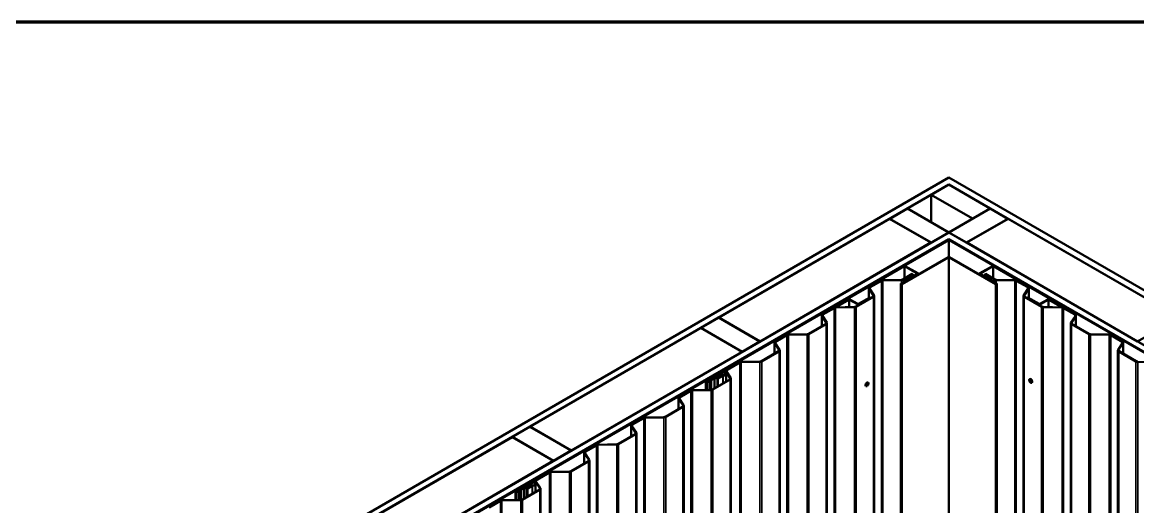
# Model space of a CAD drawing. Header units: inches. Extents: x 0.6 to 33.4, y 0.6 to 21.4.
# Drawn here: x 22.28 to 28.96, y 18.5 to 21.4 of the extents above; entities that cross this region are included whole.
import ezdxf

# ---------------------------------------------------------------- set-up
doc = ezdxf.new("R2010")
doc.units = ezdxf.units.IN
doc.header["$LTSCALE"] = 2
doc.header["$MEASUREMENT"] = 0
for name, color, linetype, lineweight in [('Border (ANSI)', 7, 'Continuous', 70), ('Visible (ANSI)', 7, 'Continuous', 50), ('Visible Narrow (ANSI)', 7, 'Continuous', 35)]:
    doc.layers.add(name, color=color, linetype=linetype, lineweight=lineweight)

# ---------------------------------------------------------------- blocks, each defined once
blk = doc.blocks.new('Borders ATAS A Border')
at = {"layer": 'Border (ANSI)'}
blk.add_line((16.7, 10.7), (0.3, 10.7), dxfattribs=at)

msp = doc.modelspace()

# ---------------------------------------------------------------- linework, layer by layer
at = {"layer": 'Visible (ANSI)'}
for p, q in [((23.26525, 17.83654), (27.82751, 20.47056)), ((27.82751, 20.47056), (32.38976, 17.83654)), ((27.82751, 20.42973), (23.30061, 17.81613)), ((27.72144, 20.36768), (27.82751, 20.42891)), ((32.3544, 17.81613), (27.82751, 20.42973)), ((27.82751, 20.42891), (27.82751, 20.42973)), ((27.82751, 20.42891), (28.07499, 20.28603)), ((27.96893, 20.22479), (27.72144, 20.36768)), ((27.72144, 20.20356), (27.72144, 20.36768)), ((27.47325, 20.22438), (27.57931, 20.28562)), ((27.57931, 20.28562), (27.8268, 20.14273)), ((27.82821, 20.14273), (28.0757, 20.28562)), ((28.07499, 20.28603), (27.96893, 20.22479)), ((28.07499, 20.28521), (28.07499, 20.28603)), ((28.0757, 20.28562), (28.18177, 20.22438)), ((26.44865, 19.63283), (27.47254, 20.22397)), ((27.47254, 20.22397), (27.72003, 20.08109)), ((27.72073, 20.0815), (27.47325, 20.22438)), ((27.47325, 20.22357), (27.47325, 20.22438)), ((28.18177, 20.22438), (27.93428, 20.0815)), ((27.93499, 20.08109), (28.18247, 20.22397)), ((27.96893, 20.22397), (27.96893, 20.22479)), ((28.18177, 20.22357), (28.18177, 20.22438)), ((28.18247, 20.22397), (29.20636, 19.63283)), ((23.54951, 17.67242), (27.82751, 20.14232)), ((27.8268, 20.14273), (27.72073, 20.0815)), ((27.8268, 20.14192), (27.8268, 20.14273)), ((27.82751, 20.14232), (32.1055, 17.67242)), ((27.82821, 20.14192), (27.82821, 20.14273)), ((27.93428, 20.0815), (27.82821, 20.14273)), ((27.82751, 20.1015), (23.58487, 17.65201)), ((27.82185, 20.09742), (23.58557, 17.6516)), ((23.5884, 17.64997), (27.82468, 20.09578)), ((27.72003, 20.08109), (26.69614, 19.48994)), ((27.72003, 20.08027), (27.72003, 20.08109)), ((27.72073, 20.08068), (27.72073, 20.0815)), ((32.07015, 17.65201), (27.82751, 20.1015)), ((27.82751, 20.09877), (27.82751, 20.1015)), ((27.83033, 20.09578), (32.06661, 17.64997)), ((32.06944, 17.6516), (27.83316, 20.09742)), ((27.93428, 20.08068), (27.93428, 20.0815)), ((27.93499, 20.08027), (27.93499, 20.08109)), ((28.95888, 19.48994), (27.93499, 20.08109)), ((27.82298, 19.99429), (27.54579, 19.83426)), ((27.82524, 19.99299), (27.54806, 19.83295)), ((28.10695, 19.83295), (27.82977, 19.99299)), ((28.10922, 19.83426), (27.83203, 19.99429)), ((27.5576, 19.94077), (27.36767, 19.83112)), ((27.55987, 19.93947), (27.36994, 19.82981)), ((27.63942, 19.89615), (27.56439, 19.93947)), ((27.64168, 19.89746), (27.56665, 19.94077)), ((28.08836, 19.94077), (28.01333, 19.89746)), ((28.09062, 19.93947), (28.0156, 19.89615)), ((28.28507, 19.82981), (28.09515, 19.93947)), ((28.28734, 19.83112), (28.09741, 19.94077)), ((27.42108, 19.85427), (27.35304, 19.81499)), ((27.35516, 19.81377), (27.4232, 19.85305)), ((27.5443, 19.85916), (27.4315, 19.85689)), ((27.4316, 19.85516), (27.5444, 19.85743)), ((27.54127, 19.83687), (27.63942, 19.89354)), ((27.54353, 19.83557), (27.64168, 19.89223)), ((27.60859, 19.89354), (27.5527, 19.86127)), ((27.55482, 19.86005), (27.61071, 19.89231)), ((27.61071, 19.89231), (27.60859, 19.89354)), ((27.61071, 19.87696), (27.61071, 19.89231)), ((27.64355, 19.8907), (27.64355, 19.89484)), ((28.01146, 19.8907), (28.01146, 19.89484)), ((28.01333, 19.89223), (28.11148, 19.83557)), ((28.0156, 19.89354), (28.11374, 19.83687)), ((28.04643, 19.89354), (28.0443, 19.89231)), ((28.0443, 19.89231), (28.0443, 19.87696)), ((28.0443, 19.89231), (28.10019, 19.86005)), ((28.04643, 19.89354), (28.10231, 19.86127)), ((28.11061, 19.85743), (28.22341, 19.85516)), ((28.11071, 19.85916), (28.22351, 19.85689)), ((28.23181, 19.85305), (28.29985, 19.81377)), ((28.23393, 19.85427), (28.30197, 19.81499)), ((27.36254, 19.82815), (27.0811, 19.66566)), ((27.08336, 19.66436), (27.3648, 19.82684)), ((27.3485, 19.75007), (27.3485, 19.80866)), ((27.34953, 19.80546), (27.37616, 19.7654)), ((27.37896, 19.76602), (27.35233, 19.80608)), ((27.37044, 19.82923), (27.36706, 19.82923)), ((27.36706, 19.82739), (27.37044, 19.82739)), ((27.36994, 19.82981), (27.36767, 19.83112)), ((27.36767, 19.83112), (27.36767, 19.82923)), ((27.36994, 19.82981), (27.36994, 19.82923)), ((27.39781, 19.84427), (27.3727, 19.82977)), ((27.37497, 19.82847), (27.40008, 19.84297)), ((27.40008, 19.84297), (27.39781, 19.84427)), ((27.40008, 19.84215), (27.40008, 19.84297)), ((27.53986, 19.83491), (27.53986, 14.93593)), ((28.11515, 19.83491), (28.11515, 14.93593)), ((28.25494, 19.84297), (28.2572, 19.84427)), ((28.28005, 19.82847), (28.25494, 19.84297)), ((28.25494, 19.84297), (28.25494, 19.84215)), ((28.28231, 19.82977), (28.2572, 19.84427)), ((28.30268, 19.80608), (28.27605, 19.76602)), ((28.30548, 19.80546), (28.27885, 19.7654)), ((28.28795, 19.82923), (28.28457, 19.82923)), ((28.28795, 19.82739), (28.28457, 19.82739)), ((28.28507, 19.82981), (28.28734, 19.83112)), ((28.28507, 19.82981), (28.28507, 19.82923)), ((28.28734, 19.82923), (28.28734, 19.83112)), ((28.57165, 19.66436), (28.29021, 19.82684)), ((28.57391, 19.66566), (28.29247, 19.82815)), ((28.30651, 19.80866), (28.30651, 19.75007)), ((27.15994, 19.70244), (27.22612, 19.74066)), ((27.1622, 19.70114), (27.22839, 19.73935)), ((27.23291, 19.73935), (27.27916, 19.71265)), ((27.23517, 19.74066), (27.28142, 19.71396)), ((27.37333, 19.75771), (27.26986, 19.69797)), ((27.27198, 19.69675), (27.37545, 19.75649)), ((27.28595, 19.71396), (27.35439, 19.75347)), ((27.28821, 19.71265), (27.35666, 19.75217)), ((27.35439, 19.75347), (27.35666, 19.75217)), ((27.35666, 19.75217), (27.35666, 19.74809)), ((27.37999, 19.76282), (27.37999, 14.86384)), ((28.27502, 14.86384), (28.27502, 19.76282)), ((28.27956, 19.75649), (28.38303, 19.69675)), ((28.28168, 19.75771), (28.38515, 19.69797)), ((28.30062, 19.75347), (28.29836, 19.75217)), ((28.29836, 19.75217), (28.3668, 19.71265)), ((28.29836, 19.74809), (28.29836, 19.75217)), ((28.36907, 19.71396), (28.30062, 19.75347)), ((28.41984, 19.74066), (28.37359, 19.71396)), ((28.37585, 19.71265), (28.4221, 19.73935)), ((28.42663, 19.73935), (28.49281, 19.70114)), ((28.49507, 19.70244), (28.42889, 19.74066)), ((27.13824, 19.69097), (27.0702, 19.65169)), ((27.07232, 19.65047), (27.14036, 19.68975)), ((27.0811, 19.66566), (27.0811, 19.65799)), ((27.08336, 19.66436), (27.0811, 19.66566)), ((27.08336, 19.65929), (27.08336, 19.66436)), ((27.26146, 19.69586), (27.14866, 19.69359)), ((27.14876, 19.69186), (27.26156, 19.69413)), ((27.15994, 19.70244), (27.1622, 19.70114)), ((27.15994, 19.70244), (27.15994, 19.69382)), ((27.1622, 19.69386), (27.1622, 19.70114)), ((28.39345, 19.69413), (28.50625, 19.69186)), ((28.39355, 19.69586), (28.50636, 19.69359)), ((28.49507, 19.70244), (28.49281, 19.70114)), ((28.49281, 19.70114), (28.49281, 19.69386)), ((28.49507, 19.69382), (28.49507, 19.70244)), ((28.51465, 19.68975), (28.58269, 19.65047)), ((28.51678, 19.69097), (28.58481, 19.65169)), ((28.57165, 19.66436), (28.57391, 19.66566)), ((28.57165, 19.66436), (28.57165, 19.65929)), ((28.57391, 19.65799), (28.57391, 19.66566)), ((26.34187, 19.57118), (26.44794, 19.63242)), ((26.44794, 19.63242), (26.69543, 19.48954)), ((26.69614, 19.48994), (26.44865, 19.63283)), ((26.44865, 19.63201), (26.44865, 19.63283)), ((27.09049, 19.59441), (26.98702, 19.53467)), ((26.98914, 19.53345), (27.09261, 19.59319)), ((27.06566, 19.58008), (27.06566, 19.64536)), ((27.06669, 19.64216), (27.09332, 19.6021)), ((27.09612, 19.60272), (27.06949, 19.64278)), ((27.09715, 19.59952), (27.09715, 14.70054)), ((28.55786, 14.70054), (28.55786, 19.59952)), ((28.58552, 19.64278), (28.55889, 19.60272)), ((28.58833, 19.64216), (28.56169, 19.6021)), ((28.5624, 19.59319), (28.66587, 19.53345)), ((28.56452, 19.59441), (28.66799, 19.53467)), ((28.58935, 19.64536), (28.58935, 19.58008)), ((29.20636, 19.63283), (28.95888, 19.48994)), ((25.31728, 18.97963), (26.34117, 19.57078)), ((26.34117, 19.57078), (26.58865, 19.42789)), ((26.58936, 19.4283), (26.34187, 19.57118)), ((26.34187, 19.57037), (26.34187, 19.57118)), ((26.85539, 19.52768), (26.78735, 19.48839)), ((26.78948, 19.48717), (26.85751, 19.52645)), ((26.97861, 19.53257), (26.86581, 19.53029)), ((26.86592, 19.52856), (26.97872, 19.53083)), ((28.67629, 19.53083), (28.78909, 19.52856)), ((28.6764, 19.53257), (28.7892, 19.53029)), ((28.7975, 19.52645), (28.86554, 19.48717)), ((28.79962, 19.52768), (28.86766, 19.48839)), ((26.69543, 19.48954), (26.58936, 19.4283)), ((26.69543, 19.48872), (26.69543, 19.48954)), ((26.69614, 19.48913), (26.69614, 19.48994)), ((26.78281, 19.41678), (26.78281, 19.48207)), ((26.78384, 19.47886), (26.81048, 19.4388)), ((26.81328, 19.43942), (26.78664, 19.47948)), ((28.86837, 19.47948), (28.84174, 19.43942)), ((28.87117, 19.47886), (28.84454, 19.4388)), ((28.8722, 19.48207), (28.8722, 19.41678)), ((28.95888, 19.48913), (28.95888, 19.48994)), ((26.58865, 19.42789), (25.56476, 18.83675)), ((26.58865, 19.42707), (26.58865, 19.42789)), ((26.58936, 19.42748), (26.58936, 19.4283)), ((26.80764, 19.43111), (26.70417, 19.37138)), ((26.7063, 19.37015), (26.80977, 19.42989)), ((26.81431, 19.43622), (26.81431, 14.53724)), ((28.84071, 14.53724), (28.84071, 19.43622)), ((28.84525, 19.42989), (28.94872, 19.37015)), ((28.84737, 19.43111), (28.95084, 19.37138)), ((26.57255, 19.36438), (26.37341, 19.2494)), ((26.37553, 19.24818), (26.57467, 19.36315)), ((26.69577, 19.36927), (26.58297, 19.36699)), ((26.58307, 19.36526), (26.69588, 19.36754)), ((28.95914, 19.36754), (29.07194, 19.36526)), ((26.38969, 19.25374), (26.37779, 19.24687)), ((26.37992, 19.24565), (26.39181, 19.25251)), ((26.39477, 19.25784), (26.39002, 19.25396)), ((26.39246, 19.25296), (26.39722, 19.25684)), ((26.40292, 19.26141), (26.3962, 19.25866)), ((26.39794, 19.25725), (26.40465, 19.26)), ((26.41859, 19.27043), (26.40331, 19.2616)), ((26.40543, 19.26038), (26.42072, 19.2692)), ((26.5151, 19.26221), (26.41163, 19.20248)), ((26.41375, 19.20125), (26.51722, 19.26099)), ((26.42467, 19.27483), (26.42467, 19.27161)), ((26.42477, 19.26983), (26.43827, 19.26774)), ((26.43905, 19.26942), (26.42555, 19.2715)), ((26.48335, 19.31043), (26.42678, 19.27777)), ((26.4289, 19.27654), (26.48547, 19.3092)), ((26.44278, 19.2724), (26.43187, 19.2724)), ((26.43187, 19.27067), (26.44278, 19.27067)), ((26.44278, 19.2724), (26.44278, 19.27067)), ((26.44278, 19.27067), (26.44278, 19.26994)), ((26.47044, 19.28591), (26.44291, 19.27001)), ((26.44503, 19.26879), (26.47256, 19.28468)), ((26.49228, 19.28692), (26.47468, 19.28692)), ((26.47468, 19.28519), (26.49228, 19.28519)), ((26.49228, 19.28519), (26.49228, 19.28692)), ((26.49228, 19.24904), (26.49228, 19.28519)), ((26.49236, 19.30836), (26.51793, 19.2699)), ((26.52073, 19.27052), (26.49516, 19.30898)), ((26.52176, 19.26732), (26.52176, 14.36834)), ((28.31155, 19.26391), (28.31226, 19.26432)), ((26.28001, 19.19548), (26.21197, 19.15619)), ((26.21409, 19.15497), (26.28213, 19.19425)), ((26.40323, 19.20037), (26.29043, 19.19809)), ((26.29053, 19.19636), (26.40333, 19.19863)), ((26.37206, 19.19974), (26.37206, 19.24753)), ((27.33096, 19.22185), (27.33025, 19.22226)), ((27.34346, 19.2435), (27.34275, 19.24391)), ((28.32405, 19.24226), (28.32476, 19.24267)), ((26.20743, 19.08458), (26.20743, 19.14987)), ((26.20846, 19.14666), (26.23509, 19.1066)), ((26.23789, 19.10722), (26.21126, 19.14728)), ((26.23226, 19.09891), (26.12879, 19.03918)), ((26.13091, 19.03795), (26.23438, 19.09769)), ((26.23892, 19.10402), (26.23892, 14.20504)), ((25.92458, 18.92128), (25.92458, 18.98657)), ((25.92561, 18.98336), (25.95225, 18.9433)), ((25.95505, 18.94393), (25.92842, 18.98398)), ((25.99716, 19.03218), (25.92912, 18.99289)), ((25.93125, 18.99167), (25.99928, 19.03095)), ((26.12039, 19.03707), (26.00758, 19.03479)), ((26.00769, 19.03306), (26.12049, 19.03534)), ((24.18591, 18.32644), (25.2098, 18.91758)), ((25.2098, 18.91758), (25.45728, 18.77469)), ((25.2105, 18.91799), (25.31657, 18.97922)), ((25.45799, 18.7751), (25.2105, 18.91799)), ((25.2105, 18.91717), (25.2105, 18.91799)), ((25.31657, 18.97922), (25.56406, 18.83634)), ((25.56476, 18.83675), (25.31728, 18.97963)), ((25.31728, 18.97882), (25.31728, 18.97963)), ((25.94942, 18.93561), (25.84595, 18.87588)), ((25.84807, 18.87465), (25.95154, 18.93439)), ((25.95608, 18.94072), (25.95608, 14.04174)), ((25.71432, 18.86888), (25.64628, 18.8296)), ((25.6484, 18.82837), (25.71644, 18.86765)), ((25.83754, 18.87377), (25.72474, 18.87149)), ((25.72484, 18.86976), (25.83765, 18.87204)), ((25.56406, 18.83634), (25.45799, 18.7751)), ((25.56406, 18.83552), (25.56406, 18.83634)), ((25.56476, 18.83593), (25.56476, 18.83675)), ((25.64174, 18.75798), (25.64174, 18.82327)), ((25.64277, 18.82006), (25.6694, 18.78001)), ((25.6722, 18.78063), (25.64557, 18.82068)), ((25.45728, 18.77469), (24.43339, 18.18355)), ((25.45728, 18.77388), (25.45728, 18.77469)), ((25.45799, 18.77428), (25.45799, 18.7751)), ((25.66657, 18.77232), (25.5631, 18.71258)), ((25.56522, 18.71135), (25.66869, 18.77109)), ((25.67323, 18.77742), (25.67323, 13.87844)), ((25.43148, 18.70558), (25.23234, 18.5906)), ((25.23446, 18.58938), (25.4336, 18.70435)), ((25.34228, 18.65163), (25.28571, 18.61897)), ((25.28783, 18.61774), (25.3444, 18.6504)), ((25.35129, 18.64956), (25.37686, 18.6111)), ((25.37966, 18.61173), (25.35409, 18.65018)), ((25.5547, 18.71047), (25.4419, 18.70819)), ((25.442, 18.70646), (25.5548, 18.70874)), ((25.23099, 18.54094), (25.23099, 18.58873)), ((25.24862, 18.59494), (25.23672, 18.58807)), ((25.23884, 18.58685), (25.25074, 18.59372)), ((25.2537, 18.59904), (25.24894, 18.59516)), ((25.25139, 18.59416), (25.25615, 18.59804)), ((25.26185, 18.60261), (25.25513, 18.59987)), ((25.25686, 18.59845), (25.26358, 18.6012)), ((25.27752, 18.61163), (25.26223, 18.6028)), ((25.26436, 18.60158), (25.27964, 18.6104)), ((25.37403, 18.60342), (25.27056, 18.54368)), ((25.27268, 18.54245), (25.37615, 18.60219)), ((25.2836, 18.61603), (25.2836, 18.61281)), ((25.2837, 18.61103), (25.2972, 18.60894)), ((25.29797, 18.61062), (25.28448, 18.61271)), ((25.3017, 18.61361), (25.2908, 18.61361)), ((25.2908, 18.61187), (25.3017, 18.61187)), ((25.3017, 18.61361), (25.3017, 18.61187)), ((25.3017, 18.61187), (25.3017, 18.61114)), ((25.32936, 18.62711), (25.30184, 18.61122)), ((25.30396, 18.60999), (25.33149, 18.62588)), ((25.3512, 18.62812), (25.33361, 18.62812)), ((25.33361, 18.62639), (25.3512, 18.62639)), ((25.3512, 18.62639), (25.3512, 18.62812)), ((25.3512, 18.59024), (25.3512, 18.62639)), ((25.38069, 18.60852), (25.38069, 13.70954)), ((25.13893, 18.53668), (25.0709, 18.4974)), ((25.07302, 18.49617), (25.14106, 18.53545)), ((25.26216, 18.54157), (25.14935, 18.53929)), ((25.14946, 18.53756), (25.26226, 18.53984))]:
    msp.add_line(p, q, dxfattribs=at)
for centre, major_axis, start_param, end_param in [((27.82751, 20.09415), (-0.008, 0), 3.9269908, 5.4977871), ((27.82751, 20.09415), (0.004, 0), 0.7853982, 2.3561945), ((27.82751, 19.99168), (-0.0064, 0), 3.9269908, 5.4977871), ((27.82751, 19.99168), (-0.0032, 0), 3.9269908, 5.4977871), ((27.56213, 19.93816), (-0.0064, 0), 3.9269908, 5.4977871), ((27.56213, 19.93816), (-0.0032, 0), 3.9269908, 5.4977871), ((28.09288, 19.93816), (-0.0064, 0), 3.9269908, 5.4977871), ((28.09288, 19.93816), (-0.0032, 0), 3.9269908, 5.4977871), ((27.43204, 19.84795), (-0.0155, 0), 4.7472956, 5.4977871), ((27.43204, 19.84795), (0.0125, 0), 1.6057029, 2.3561945), ((27.54386, 19.86638), (-0.0125, 0), 1.6057029, 2.3561945), ((27.54386, 19.86638), (0.0155, 0), 4.7472956, 5.4977871), ((27.63715, 19.89484), (0.0032, 0), 5.4977871, 7.0685835), ((27.63715, 19.89484), (0.0064, 0), 5.4977871, 7.0685835), ((28.01786, 19.89484), (-0.0064, 0), 5.4977871, 7.0685835), ((28.01786, 19.89484), (-0.0032, 0), 5.4977871, 7.0685835), ((28.11115, 19.86638), (0.0155, 0), 3.9269908, 4.6774824), ((28.11115, 19.86638), (0.0125, 0), 3.9269908, 4.6774824), ((28.22297, 19.84795), (0.0125, 0), 0.7853982, 1.5358897), ((28.22297, 19.84795), (0.0155, 0), 0.7853982, 1.5358897), ((27.364, 19.80866), (-0.0155, 0), 5.4977871, 6.6497045), ((27.364, 19.80866), (-0.0125, 0), 5.4977871, 6.6497045), ((27.36706, 19.82554), (-0.0064, 0), 4.712389, 5.4977871), ((27.36706, 19.82554), (0.0032, 0), 1.5707963, 2.3561945), ((27.37044, 19.83108), (-0.0032, 0), 1.5707963, 2.3561945), ((27.37044, 19.83108), (0.0064, 0), 4.712389, 5.4977871), ((27.54466, 19.83491), (-0.0048, 0), 5.4977871, 8.6393798), ((27.54466, 19.83491), (-0.0016, 0), 5.4977871, 8.6393798), ((28.11035, 19.83491), (0.0048, 0), 3.9269908, 7.0685835), ((28.11035, 19.83491), (0.0016, 0), 3.9269908, 7.0685835), ((28.28457, 19.83108), (-0.0064, 0), 0.7853982, 1.5707963), ((28.28457, 19.83108), (-0.0032, 0), 0.7853982, 1.5707963), ((28.28795, 19.82554), (-0.0064, 0), 3.9269908, 4.712389), ((28.28795, 19.82554), (-0.0032, 0), 3.9269908, 4.712389), ((28.29101, 19.80866), (0.0125, 0), 5.9166662, 7.0685835), ((28.29101, 19.80866), (0.0155, 0), 5.9166662, 7.0685835), ((27.23065, 19.73804), (0.0064, 0), 0.7853982, 2.3561945), ((27.23065, 19.73804), (0.0032, 0), 0.7853982, 2.3561945), ((27.36449, 19.76282), (0.0125, 0), 5.4977871, 6.6497045), ((27.36449, 19.76282), (0.0155, 0), 5.4977871, 6.6497045), ((28.29052, 19.76282), (-0.0155, 0), 5.9166662, 7.0685835), ((28.29052, 19.76282), (-0.0125, 0), 5.9166662, 7.0685835), ((28.42436, 19.73804), (-0.0064, 0), 3.9269908, 5.4977871), ((28.42436, 19.73804), (0.0032, 0), 0.7853982, 2.3561945), ((27.08116, 19.64536), (-0.0155, 0), 5.4977871, 6.6497045), ((27.08116, 19.64536), (-0.0125, 0), 5.4977871, 6.6497045), ((27.1492, 19.68465), (-0.0155, 0), 4.7472956, 5.4977871), ((27.1492, 19.68465), (0.0125, 0), 1.6057029, 2.3561945), ((27.26102, 19.70308), (-0.0125, 0), 1.6057029, 2.3561945), ((27.26102, 19.70308), (0.0155, 0), 4.7472956, 5.4977871), ((27.28368, 19.71526), (0.0064, 0), 3.9269908, 5.4977871), ((27.28368, 19.71526), (0.0032, 0), 3.9269908, 5.4977871), ((28.37133, 19.71526), (0.0064, 0), 3.9269908, 5.4977871), ((28.37133, 19.71526), (-0.0032, 0), 0.7853982, 2.3561945), ((28.39399, 19.70308), (0.0155, 0), 3.9269908, 4.6774824), ((28.39399, 19.70308), (0.0125, 0), 3.9269908, 4.6774824), ((28.50582, 19.68465), (0.0125, 0), 0.7853982, 1.5358897), ((28.50582, 19.68465), (0.0155, 0), 0.7853982, 1.5358897), ((28.57385, 19.64536), (0.0125, 0), 5.9166662, 7.0685835), ((28.57385, 19.64536), (0.0155, 0), 5.9166662, 7.0685835), ((27.08165, 19.59952), (0.0125, 0), 5.4977871, 6.6497045), ((27.08165, 19.59952), (0.0155, 0), 5.4977871, 6.6497045), ((28.57336, 19.59952), (-0.0155, 0), 5.9166662, 7.0685835), ((28.57336, 19.59952), (-0.0125, 0), 5.9166662, 7.0685835), ((26.86635, 19.52135), (-0.0155, 0), 4.7472956, 5.4977871), ((26.86635, 19.52135), (0.0125, 0), 1.6057029, 2.3561945), ((26.97818, 19.53978), (-0.0125, 0), 1.6057029, 2.3561945), ((26.97818, 19.53978), (0.0155, 0), 4.7472956, 5.4977871), ((28.67683, 19.53978), (0.0155, 0), 3.9269908, 4.6774824), ((28.67683, 19.53978), (0.0125, 0), 3.9269908, 4.6774824), ((28.78866, 19.52135), (0.0125, 0), 0.7853982, 1.5358897), ((28.78866, 19.52135), (0.0155, 0), 0.7853982, 1.5358897), ((26.79831, 19.48207), (-0.0155, 0), 5.4977871, 6.6497045), ((26.79831, 19.48207), (-0.0125, 0), 5.4977871, 6.6497045), ((28.8567, 19.48207), (0.0125, 0), 5.9166662, 7.0685835), ((28.8567, 19.48207), (0.0155, 0), 5.9166662, 7.0685835), ((26.79881, 19.43622), (0.0125, 0), 5.4977871, 6.6497045), ((26.79881, 19.43622), (0.0155, 0), 5.4977871, 6.6497045), ((28.85621, 19.43622), (-0.0155, 0), 5.9166662, 7.0685835), ((28.85621, 19.43622), (-0.0125, 0), 5.9166662, 7.0685835), ((26.58351, 19.35805), (-0.0155, 0), 4.7472956, 5.4977871), ((26.58351, 19.35805), (0.0125, 0), 1.6057029, 2.3561945), ((26.69534, 19.37648), (-0.0125, 0), 1.6057029, 2.3561945), ((26.69534, 19.37648), (0.0155, 0), 4.7472956, 5.4977871), ((28.95968, 19.37648), (0.0155, 0), 3.9269908, 4.6774824), ((28.95968, 19.37648), (0.0125, 0), 3.9269908, 4.6774824), ((26.37666, 19.24753), (-0.0046, 0), 5.4977871, 8.6393798), ((26.38757, 19.25496), (-0.003, 0), 2.3561945, 2.5252325), ((26.38757, 19.25496), (0.006, 0), 5.4977871, 5.6668252), ((26.39967, 19.25584), (-0.006, 0), 5.3287491, 5.6668252), ((26.39967, 19.25584), (0.003, 0), 2.1871565, 2.5252325), ((26.40119, 19.26283), (-0.003, 0), 2.1871565, 2.3561945), ((26.40119, 19.26283), (0.006, 0), 5.3287491, 5.4977871), ((26.42369, 19.26749), (-0.0072, 0), 4.4505896, 5.4977871), ((26.42369, 19.26749), (0.0042, 0), 1.3089969, 2.3561945), ((26.43187, 19.27483), (-0.0072, 0), 5.4977871, 7.8539816), ((26.43187, 19.27483), (-0.0042, 0), 5.4977871, 7.8539816), ((26.44008, 19.27165), (0.007, 0), 4.4505896, 5.4977871), ((26.44008, 19.27165), (-0.004, 0), 1.3089969, 2.3561945), ((26.47468, 19.28346), (-0.006, 0), 4.712389, 5.4977871), ((26.47468, 19.28346), (0.003, 0), 1.5707963, 2.3561945), ((26.48844, 19.30749), (0.0072, 0), 0.3665191, 2.3561945), ((26.48844, 19.30749), (0.0042, 0), 0.3665191, 2.3561945), ((26.50626, 19.26732), (0.0125, 0), 5.4977871, 6.6497045), ((26.50626, 19.26732), (0.0155, 0), 5.4977871, 6.6497045), ((28.31851, 19.25349), (-0.00625, 0.01083), 3.1415927, 6.2831853), ((26.29097, 19.18915), (-0.0155, 0), 4.7472956, 5.4977871), ((26.29097, 19.18915), (0.0125, 0), 1.6057029, 2.3561945), ((26.37666, 19.24753), (-0.0016, 0), 5.4977871, 8.6393798), ((26.40279, 19.20758), (-0.0125, 0), 1.6057029, 2.3561945), ((26.40279, 19.20758), (0.0155, 0), 4.7472956, 5.4977871), ((27.3365, 19.23308), (-0.00625, -0.01083), 3.1415927, 6.2831853), ((26.22293, 19.14987), (-0.0155, 0), 5.4977871, 6.6497045), ((26.22293, 19.14987), (-0.0125, 0), 5.4977871, 6.6497045), ((26.22342, 19.10402), (0.0125, 0), 5.4977871, 6.6497045), ((26.22342, 19.10402), (0.0155, 0), 5.4977871, 6.6497045), ((25.94008, 18.98657), (-0.0155, 0), 5.4977871, 6.6497045), ((25.94008, 18.98657), (-0.0125, 0), 5.4977871, 6.6497045), ((26.00812, 19.02585), (-0.0155, 0), 4.7472956, 5.4977871), ((26.00812, 19.02585), (0.0125, 0), 1.6057029, 2.3561945), ((26.11995, 19.04428), (-0.0125, 0), 1.6057029, 2.3561945), ((26.11995, 19.04428), (0.0155, 0), 4.7472956, 5.4977871), ((25.94058, 18.94072), (0.0125, 0), 5.4977871, 6.6497045), ((25.94058, 18.94072), (0.0155, 0), 5.4977871, 6.6497045), ((25.72528, 18.86255), (-0.0155, 0), 4.7472956, 5.4977871), ((25.72528, 18.86255), (0.0125, 0), 1.6057029, 2.3561945), ((25.83711, 18.88098), (-0.0125, 0), 1.6057029, 2.3561945), ((25.83711, 18.88098), (0.0155, 0), 4.7472956, 5.4977871), ((25.65724, 18.82327), (-0.0155, 0), 5.4977871, 6.6497045), ((25.65724, 18.82327), (-0.0125, 0), 5.4977871, 6.6497045), ((25.65773, 18.77742), (0.0125, 0), 5.4977871, 6.6497045), ((25.65773, 18.77742), (0.0155, 0), 5.4977871, 6.6497045), ((25.34737, 18.64869), (0.0072, 0), 0.3665191, 2.3561945), ((25.34737, 18.64869), (0.0042, 0), 0.3665191, 2.3561945), ((25.44244, 18.69925), (-0.0155, 0), 4.7472956, 5.4977871), ((25.44244, 18.69925), (0.0125, 0), 1.6057029, 2.3561945), ((25.55426, 18.71768), (-0.0125, 0), 1.6057029, 2.3561945), ((25.55426, 18.71768), (0.0155, 0), 4.7472956, 5.4977871), ((25.23559, 18.58873), (-0.0046, 0), 5.4977871, 8.6393798), ((25.23559, 18.58873), (-0.0016, 0), 5.4977871, 8.6393798), ((25.2465, 18.59617), (-0.003, 0), 2.3561945, 2.5252325), ((25.2465, 18.59617), (0.006, 0), 5.4977871, 5.6668252), ((25.2586, 18.59704), (-0.006, 0), 5.3287491, 5.6668252), ((25.2586, 18.59704), (0.003, 0), 2.1871565, 2.5252325), ((25.26011, 18.60403), (-0.003, 0), 2.1871565, 2.3561945), ((25.26011, 18.60403), (0.006, 0), 5.3287491, 5.4977871), ((25.28261, 18.60869), (-0.0072, 0), 4.4505896, 5.4977871), ((25.28261, 18.60869), (0.0042, 0), 1.3089969, 2.3561945), ((25.2908, 18.61603), (-0.0072, 0), 5.4977871, 7.8539816), ((25.2908, 18.61603), (-0.0042, 0), 5.4977871, 7.8539816), ((25.29901, 18.61285), (0.007, 0), 4.4505896, 5.4977871), ((25.29901, 18.61285), (-0.004, 0), 1.3089969, 2.3561945), ((25.33361, 18.62466), (-0.006, 0), 4.712389, 5.4977871), ((25.33361, 18.62466), (0.003, 0), 1.5707963, 2.3561945), ((25.36519, 18.60852), (0.0125, 0), 5.4977871, 6.6497045), ((25.36519, 18.60852), (0.0155, 0), 5.4977871, 6.6497045), ((25.14989, 18.53035), (-0.0155, 0), 4.7472956, 5.4977871), ((25.14989, 18.53035), (0.0125, 0), 1.6057029, 2.3561945), ((25.26172, 18.54878), (-0.0125, 0), 1.6057029, 2.3561945), ((25.26172, 18.54878), (0.0155, 0), 4.7472956, 5.4977871)]:
    msp.add_ellipse(centre, major_axis=major_axis, ratio=0.5773503, start_param=start_param, end_param=end_param, dxfattribs=at)
for centre, major_axis in [((28.3178, 19.25308), (0.00625, -0.01083)), ((27.33721, 19.23267), (-0.00625, -0.01083))]:
    msp.add_ellipse(centre, major_axis=major_axis, ratio=0.5773503, dxfattribs=at)
at = {"layer": 'Visible Narrow (ANSI)'}
for p, q in [((27.82185, 20.09742), (27.82468, 20.09578)), ((27.82468, 20.09578), (27.82468, 19.995)), ((27.83316, 20.09742), (27.83033, 20.09578)), ((27.83033, 20.09578), (27.83033, 19.995)), ((27.82524, 19.99299), (27.82298, 19.99429)), ((27.82524, 15.09401), (27.82524, 19.99299)), ((27.82977, 19.99299), (27.83203, 19.99429)), ((27.82977, 15.09401), (27.82977, 19.99299)), ((27.55987, 19.93947), (27.5576, 19.94077)), ((27.55987, 19.86541), (27.55987, 19.93947)), ((27.56439, 19.93947), (27.56665, 19.94077)), ((27.56439, 19.86802), (27.56439, 19.93947)), ((28.09062, 19.93947), (28.08836, 19.94077)), ((28.09062, 19.86802), (28.09062, 19.93947)), ((28.09515, 19.93947), (28.09741, 19.94077)), ((28.09515, 19.86541), (28.09515, 19.93947)), ((27.4232, 19.85305), (27.42108, 19.85427)), ((27.4232, 14.95407), (27.4232, 19.85305)), ((27.4316, 19.85516), (27.4315, 19.85689)), ((27.4316, 14.95618), (27.4316, 19.85516)), ((27.5444, 19.85743), (27.5443, 19.85916)), ((27.5444, 19.83868), (27.5444, 19.85743)), ((27.55482, 19.86005), (27.5527, 19.86127)), ((27.55482, 19.8447), (27.55482, 19.86005)), ((27.63942, 19.89615), (27.64168, 19.89746)), ((27.63942, 19.89354), (27.63942, 19.89615)), ((27.63942, 19.89354), (27.64168, 19.89223)), ((27.64168, 19.89223), (27.64168, 19.88962)), ((28.0156, 19.89615), (28.01333, 19.89746)), ((28.0156, 19.89354), (28.01333, 19.89223)), ((28.01333, 19.89223), (28.01333, 19.88962)), ((28.0156, 19.89354), (28.0156, 19.89615)), ((28.10231, 19.86127), (28.10019, 19.86005)), ((28.10019, 19.86005), (28.10019, 19.8447)), ((28.11071, 19.85916), (28.11061, 19.85743)), ((28.11061, 19.85743), (28.11061, 19.83868)), ((28.22351, 19.85689), (28.22341, 19.85516)), ((28.22341, 19.85516), (28.22341, 14.95618)), ((28.23393, 19.85427), (28.23181, 19.85305)), ((28.23181, 19.85305), (28.23181, 14.95407)), ((27.35233, 19.80608), (27.34953, 19.80546)), ((27.34953, 19.80546), (27.34953, 19.75067)), ((27.35516, 19.81377), (27.35304, 19.81499)), ((27.35516, 19.80182), (27.35516, 19.81377)), ((27.36254, 19.82815), (27.3648, 19.82684)), ((27.3648, 19.82684), (27.3648, 19.82178)), ((27.36706, 19.82923), (27.36706, 19.82739)), ((27.36706, 19.82739), (27.36706, 19.82309)), ((27.37044, 19.82923), (27.37044, 19.82739)), ((27.37044, 19.82739), (27.37044, 19.82504)), ((27.3727, 19.82977), (27.37497, 19.82847)), ((27.37497, 19.82847), (27.37497, 19.82765)), ((27.54127, 19.83687), (27.54353, 19.83557)), ((27.54353, 19.83557), (27.54353, 19.83426)), ((27.54806, 19.83295), (27.54579, 19.83426)), ((27.54806, 14.93397), (27.54806, 19.83295)), ((28.10695, 19.83295), (28.10922, 19.83426)), ((28.10695, 14.93397), (28.10695, 19.83295)), ((28.11374, 19.83687), (28.11148, 19.83557)), ((28.11148, 19.83557), (28.11148, 19.83426)), ((28.28005, 19.82847), (28.28231, 19.82977)), ((28.28005, 19.82765), (28.28005, 19.82847)), ((28.28457, 19.82739), (28.28457, 19.82923)), ((28.28457, 19.82504), (28.28457, 19.82739)), ((28.28795, 19.82739), (28.28795, 19.82923)), ((28.28795, 19.82309), (28.28795, 19.82739)), ((28.29021, 19.82684), (28.29247, 19.82815)), ((28.29021, 19.82178), (28.29021, 19.82684)), ((28.30197, 19.81499), (28.29985, 19.81377)), ((28.29985, 19.81377), (28.29985, 19.80182)), ((28.30548, 19.80546), (28.30268, 19.80608)), ((28.30548, 19.75067), (28.30548, 19.80546)), ((27.22612, 19.74066), (27.22839, 19.73935)), ((27.22839, 19.73935), (27.22839, 19.6952)), ((27.23517, 19.74066), (27.23291, 19.73935)), ((27.23291, 19.73935), (27.23291, 19.69529)), ((27.37545, 19.75649), (27.37333, 19.75771)), ((27.37545, 14.85751), (27.37545, 19.75649)), ((27.37896, 19.76602), (27.37616, 19.7654)), ((27.37616, 19.7654), (27.37616, 19.76023)), ((28.27885, 19.7654), (28.27605, 19.76602)), ((28.27885, 19.76023), (28.27885, 19.7654)), ((28.28168, 19.75771), (28.27956, 19.75649)), ((28.27956, 19.75649), (28.27956, 14.85751)), ((28.4221, 19.73935), (28.41984, 19.74066)), ((28.4221, 19.69529), (28.4221, 19.73935)), ((28.42663, 19.73935), (28.42889, 19.74066)), ((28.42663, 19.6952), (28.42663, 19.73935)), ((27.07232, 19.65047), (27.0702, 19.65169)), ((27.07232, 19.63852), (27.07232, 19.65047)), ((27.14036, 19.68975), (27.13824, 19.69097)), ((27.14036, 14.79077), (27.14036, 19.68975)), ((27.14876, 19.69186), (27.14866, 19.69359)), ((27.14876, 14.79288), (27.14876, 19.69186)), ((27.26156, 19.69413), (27.26146, 19.69586)), ((27.26156, 14.79515), (27.26156, 19.69413)), ((27.27198, 19.69675), (27.26986, 19.69797)), ((27.27198, 14.79777), (27.27198, 19.69675)), ((27.28142, 19.71396), (27.27916, 19.71265)), ((27.27916, 19.71265), (27.27916, 19.70334)), ((27.28595, 19.71396), (27.28821, 19.71265)), ((27.28821, 19.71265), (27.28821, 19.70857)), ((28.3668, 19.71265), (28.36907, 19.71396)), ((28.3668, 19.70857), (28.3668, 19.71265)), ((28.37585, 19.71265), (28.37359, 19.71396)), ((28.37585, 19.70334), (28.37585, 19.71265)), ((28.38515, 19.69797), (28.38303, 19.69675)), ((28.38303, 19.69675), (28.38303, 14.79777)), ((28.39355, 19.69586), (28.39345, 19.69413)), ((28.39345, 19.69413), (28.39345, 14.79515)), ((28.50636, 19.69359), (28.50625, 19.69186)), ((28.50625, 19.69186), (28.50625, 14.79288)), ((28.51678, 19.69097), (28.51465, 19.68975)), ((28.51465, 19.68975), (28.51465, 14.79077)), ((28.58481, 19.65169), (28.58269, 19.65047)), ((28.58269, 19.65047), (28.58269, 19.63852)), ((27.06949, 19.64278), (27.06669, 19.64216)), ((27.06669, 19.64216), (27.06669, 19.58067)), ((27.09261, 19.59319), (27.09049, 19.59441)), ((27.09261, 14.69421), (27.09261, 19.59319)), ((27.09612, 19.60272), (27.09332, 19.6021)), ((27.09332, 19.6021), (27.09332, 19.59693)), ((28.56169, 19.6021), (28.55889, 19.60272)), ((28.56169, 19.59693), (28.56169, 19.6021)), ((28.56452, 19.59441), (28.5624, 19.59319)), ((28.5624, 19.59319), (28.5624, 14.69421)), ((28.58833, 19.64216), (28.58552, 19.64278)), ((28.58833, 19.58067), (28.58833, 19.64216)), ((26.85751, 19.52645), (26.85539, 19.52768)), ((26.85751, 14.62747), (26.85751, 19.52645)), ((26.86592, 19.52856), (26.86581, 19.53029)), ((26.86592, 14.62958), (26.86592, 19.52856)), ((26.97872, 19.53083), (26.97861, 19.53257)), ((26.97872, 14.63186), (26.97872, 19.53083)), ((26.98914, 19.53345), (26.98702, 19.53467)), ((26.98914, 14.63447), (26.98914, 19.53345)), ((28.66799, 19.53467), (28.66587, 19.53345)), ((28.66587, 19.53345), (28.66587, 14.63447)), ((28.6764, 19.53257), (28.67629, 19.53083)), ((28.67629, 19.53083), (28.67629, 14.63186)), ((28.7892, 19.53029), (28.78909, 19.52856)), ((28.78909, 19.52856), (28.78909, 14.62958)), ((28.79962, 19.52768), (28.7975, 19.52645)), ((28.7975, 19.52645), (28.7975, 14.62747)), ((26.78664, 19.47948), (26.78384, 19.47886)), ((26.78384, 19.47886), (26.78384, 19.41737)), ((26.78948, 19.48717), (26.78735, 19.48839)), ((26.78948, 19.47522), (26.78948, 19.48717)), ((28.86766, 19.48839), (28.86554, 19.48717)), ((28.86554, 19.48717), (28.86554, 19.47522)), ((28.87117, 19.47886), (28.86837, 19.47948)), ((28.87117, 19.41737), (28.87117, 19.47886)), ((26.80977, 19.42989), (26.80764, 19.43111)), ((26.80977, 14.53091), (26.80977, 19.42989)), ((26.81328, 19.43942), (26.81048, 19.4388)), ((26.81048, 19.4388), (26.81048, 19.43363)), ((28.84454, 19.4388), (28.84174, 19.43942)), ((28.84454, 19.43363), (28.84454, 19.4388)), ((28.84737, 19.43111), (28.84525, 19.42989)), ((28.84525, 19.42989), (28.84525, 14.53091)), ((26.57467, 19.36315), (26.57255, 19.36438)), ((26.57467, 14.46417), (26.57467, 19.36315)), ((26.58307, 19.36526), (26.58297, 19.36699)), ((26.58307, 14.46628), (26.58307, 19.36526)), ((26.69588, 19.36754), (26.69577, 19.36927)), ((26.69588, 14.46856), (26.69588, 19.36754)), ((26.7063, 19.37015), (26.70417, 19.37138)), ((26.7063, 14.47117), (26.7063, 19.37015)), ((28.95084, 19.37138), (28.94872, 19.37015)), ((28.94872, 19.37015), (28.94872, 14.47117)), ((28.95924, 19.36927), (28.95914, 19.36754)), ((28.95914, 19.36754), (28.95914, 14.46856)), ((26.37553, 19.24818), (26.37341, 19.2494)), ((26.38969, 19.25374), (26.39181, 19.25251)), ((26.39002, 19.25396), (26.39246, 19.25296)), ((26.39181, 19.25251), (26.39181, 19.20014)), ((26.39246, 19.25296), (26.39246, 19.20015)), ((26.39477, 19.25784), (26.39722, 19.25684)), ((26.3962, 19.25866), (26.39794, 19.25725)), ((26.39722, 19.25684), (26.39722, 19.20024)), ((26.39794, 19.25725), (26.39794, 19.20026)), ((26.40292, 19.26141), (26.40465, 19.26)), ((26.40331, 19.2616), (26.40543, 19.26038)), ((26.40465, 19.26), (26.40465, 19.20044)), ((26.40543, 19.26038), (26.40543, 19.20052)), ((26.41859, 19.27043), (26.42072, 19.2692)), ((26.42072, 19.2692), (26.42072, 19.20772)), ((26.42555, 19.2715), (26.42477, 19.26983)), ((26.42477, 19.26983), (26.42477, 19.21006)), ((26.42678, 19.27777), (26.4289, 19.27654)), ((26.4289, 19.27654), (26.4289, 19.27311)), ((26.43187, 19.27067), (26.43187, 19.2724)), ((26.43187, 19.27053), (26.43187, 19.27067)), ((26.43905, 19.26942), (26.43827, 19.26774)), ((26.43827, 19.26774), (26.43827, 19.21785)), ((26.44291, 19.27001), (26.44503, 19.26879)), ((26.44503, 19.26879), (26.44503, 19.22176)), ((26.47044, 19.28591), (26.47256, 19.28468)), ((26.47256, 19.28468), (26.47256, 19.23765)), ((26.47468, 19.28692), (26.47468, 19.28519)), ((26.47468, 19.28519), (26.47468, 19.23888)), ((26.48335, 19.31043), (26.48547, 19.3092)), ((26.48547, 19.3092), (26.48547, 19.28692)), ((26.49516, 19.30898), (26.49236, 19.30836)), ((26.49236, 19.30836), (26.49236, 19.24909)), ((26.51722, 19.26099), (26.5151, 19.26221)), ((26.51722, 14.36201), (26.51722, 19.26099)), ((26.52073, 19.27052), (26.51793, 19.2699)), ((26.51793, 19.2699), (26.51793, 19.26473)), ((26.28213, 19.19425), (26.28001, 19.19548)), ((26.28213, 14.29527), (26.28213, 19.19425)), ((26.29053, 19.19636), (26.29043, 19.19809)), ((26.29053, 14.29738), (26.29053, 19.19636)), ((26.37553, 19.24687), (26.37553, 19.24818)), ((26.37779, 19.24687), (26.37992, 19.24565)), ((26.37992, 19.24565), (26.37992, 19.1999)), ((26.40333, 19.19863), (26.40323, 19.20037)), ((26.40333, 14.29966), (26.40333, 19.19863)), ((26.41375, 19.20125), (26.41163, 19.20248)), ((26.41375, 14.30227), (26.41375, 19.20125)), ((26.21126, 19.14728), (26.20846, 19.14666)), ((26.20846, 19.14666), (26.20846, 19.08517)), ((26.21409, 19.15497), (26.21197, 19.15619)), ((26.21409, 19.14302), (26.21409, 19.15497)), ((26.23438, 19.09769), (26.23226, 19.09891)), ((26.23438, 14.19871), (26.23438, 19.09769)), ((26.23789, 19.10722), (26.23509, 19.1066)), ((26.23509, 19.1066), (26.23509, 19.10143)), ((25.92842, 18.98398), (25.92561, 18.98336)), ((25.92561, 18.98336), (25.92561, 18.92187)), ((25.93125, 18.99167), (25.92912, 18.99289)), ((25.93125, 18.97972), (25.93125, 18.99167)), ((25.99928, 19.03095), (25.99716, 19.03218)), ((25.99928, 14.13197), (25.99928, 19.03095)), ((26.00769, 19.03306), (26.00758, 19.03479)), ((26.00769, 14.13408), (26.00769, 19.03306)), ((26.12049, 19.03534), (26.12039, 19.03707)), ((26.12049, 14.13636), (26.12049, 19.03534)), ((26.13091, 19.03795), (26.12879, 19.03918)), ((26.13091, 14.13897), (26.13091, 19.03795)), ((25.95154, 18.93439), (25.94942, 18.93561)), ((25.95154, 14.03541), (25.95154, 18.93439)), ((25.95505, 18.94393), (25.95225, 18.9433)), ((25.95225, 18.9433), (25.95225, 18.93813)), ((25.71644, 18.86765), (25.71432, 18.86888)), ((25.71644, 13.96867), (25.71644, 18.86765)), ((25.72484, 18.86976), (25.72474, 18.87149)), ((25.72484, 13.97078), (25.72484, 18.86976)), ((25.83765, 18.87204), (25.83754, 18.87377)), ((25.83765, 13.97306), (25.83765, 18.87204)), ((25.84807, 18.87465), (25.84595, 18.87588)), ((25.84807, 13.97567), (25.84807, 18.87465)), ((25.64557, 18.82068), (25.64277, 18.82006)), ((25.64277, 18.82006), (25.64277, 18.75857)), ((25.6484, 18.82837), (25.64628, 18.8296)), ((25.6484, 18.81642), (25.6484, 18.82837)), ((25.66869, 18.77109), (25.66657, 18.77232)), ((25.66869, 13.87211), (25.66869, 18.77109)), ((25.6722, 18.78063), (25.6694, 18.78001)), ((25.6694, 18.78001), (25.6694, 18.77483)), ((25.34228, 18.65163), (25.3444, 18.6504)), ((25.3444, 18.6504), (25.3444, 18.62812)), ((25.35409, 18.65018), (25.35129, 18.64956)), ((25.35129, 18.64956), (25.35129, 18.59029)), ((25.4336, 18.70435), (25.43148, 18.70558)), ((25.4336, 13.80537), (25.4336, 18.70435)), ((25.442, 18.70646), (25.4419, 18.70819)), ((25.442, 13.80748), (25.442, 18.70646)), ((25.5548, 18.70874), (25.5547, 18.71047)), ((25.5548, 13.80976), (25.5548, 18.70874)), ((25.56522, 18.71135), (25.5631, 18.71258)), ((25.56522, 13.81237), (25.56522, 18.71135)), ((25.23446, 18.58938), (25.23234, 18.5906)), ((25.23446, 18.58807), (25.23446, 18.58938)), ((25.23672, 18.58807), (25.23884, 18.58685)), ((25.23884, 18.58685), (25.23884, 18.5411)), ((25.24862, 18.59494), (25.25074, 18.59372)), ((25.24894, 18.59516), (25.25139, 18.59416)), ((25.25074, 18.59372), (25.25074, 18.54134)), ((25.25139, 18.59416), (25.25139, 18.54135)), ((25.2537, 18.59904), (25.25615, 18.59804)), ((25.25513, 18.59987), (25.25686, 18.59845)), ((25.25615, 18.59804), (25.25615, 18.54145)), ((25.25686, 18.59845), (25.25686, 18.54146)), ((25.26185, 18.60261), (25.26358, 18.6012)), ((25.26223, 18.6028), (25.26436, 18.60158)), ((25.26358, 18.6012), (25.26358, 18.54164)), ((25.26436, 18.60158), (25.26436, 18.54173)), ((25.27752, 18.61163), (25.27964, 18.6104)), ((25.27964, 18.6104), (25.27964, 18.54892)), ((25.28448, 18.61271), (25.2837, 18.61103)), ((25.2837, 18.61103), (25.2837, 18.55126)), ((25.28571, 18.61897), (25.28783, 18.61774)), ((25.28783, 18.61774), (25.28783, 18.61432)), ((25.2908, 18.61187), (25.2908, 18.61361)), ((25.2908, 18.61173), (25.2908, 18.61187)), ((25.29797, 18.61062), (25.2972, 18.60894)), ((25.2972, 18.60894), (25.2972, 18.55906)), ((25.30184, 18.61122), (25.30396, 18.60999)), ((25.30396, 18.60999), (25.30396, 18.56296)), ((25.32936, 18.62711), (25.33149, 18.62588)), ((25.33149, 18.62588), (25.33149, 18.57885)), ((25.33361, 18.62812), (25.33361, 18.62639)), ((25.33361, 18.62639), (25.33361, 18.58008)), ((25.37615, 18.60219), (25.37403, 18.60342)), ((25.37615, 13.70321), (25.37615, 18.60219)), ((25.37966, 18.61173), (25.37686, 18.6111)), ((25.37686, 18.6111), (25.37686, 18.60593)), ((25.14106, 18.53545), (25.13893, 18.53668)), ((25.14106, 13.63647), (25.14106, 18.53545)), ((25.14946, 18.53756), (25.14935, 18.53929)), ((25.14946, 13.63858), (25.14946, 18.53756)), ((25.26226, 18.53984), (25.26216, 18.54157)), ((25.26226, 13.64086), (25.26226, 18.53984)), ((25.27268, 18.54245), (25.27056, 18.54368)), ((25.27268, 13.64347), (25.27268, 18.54245))]:
    msp.add_line(p, q, dxfattribs=at)
for centre, major_axis in [((28.31695, 19.25259), (0.00125, -0.00217)), ((27.33806, 19.23218), (-0.00125, -0.00217))]:
    msp.add_ellipse(centre, major_axis=major_axis, ratio=0.5773503, dxfattribs=at)

# ---------------------------------------------------------------- block references
at = {"xscale": 2, "yscale": 2, "zscale": 2}
msp.add_blockref('Borders ATAS A Border', (0, 0), dxfattribs=at)

doc.saveas('drawing.dxf')
